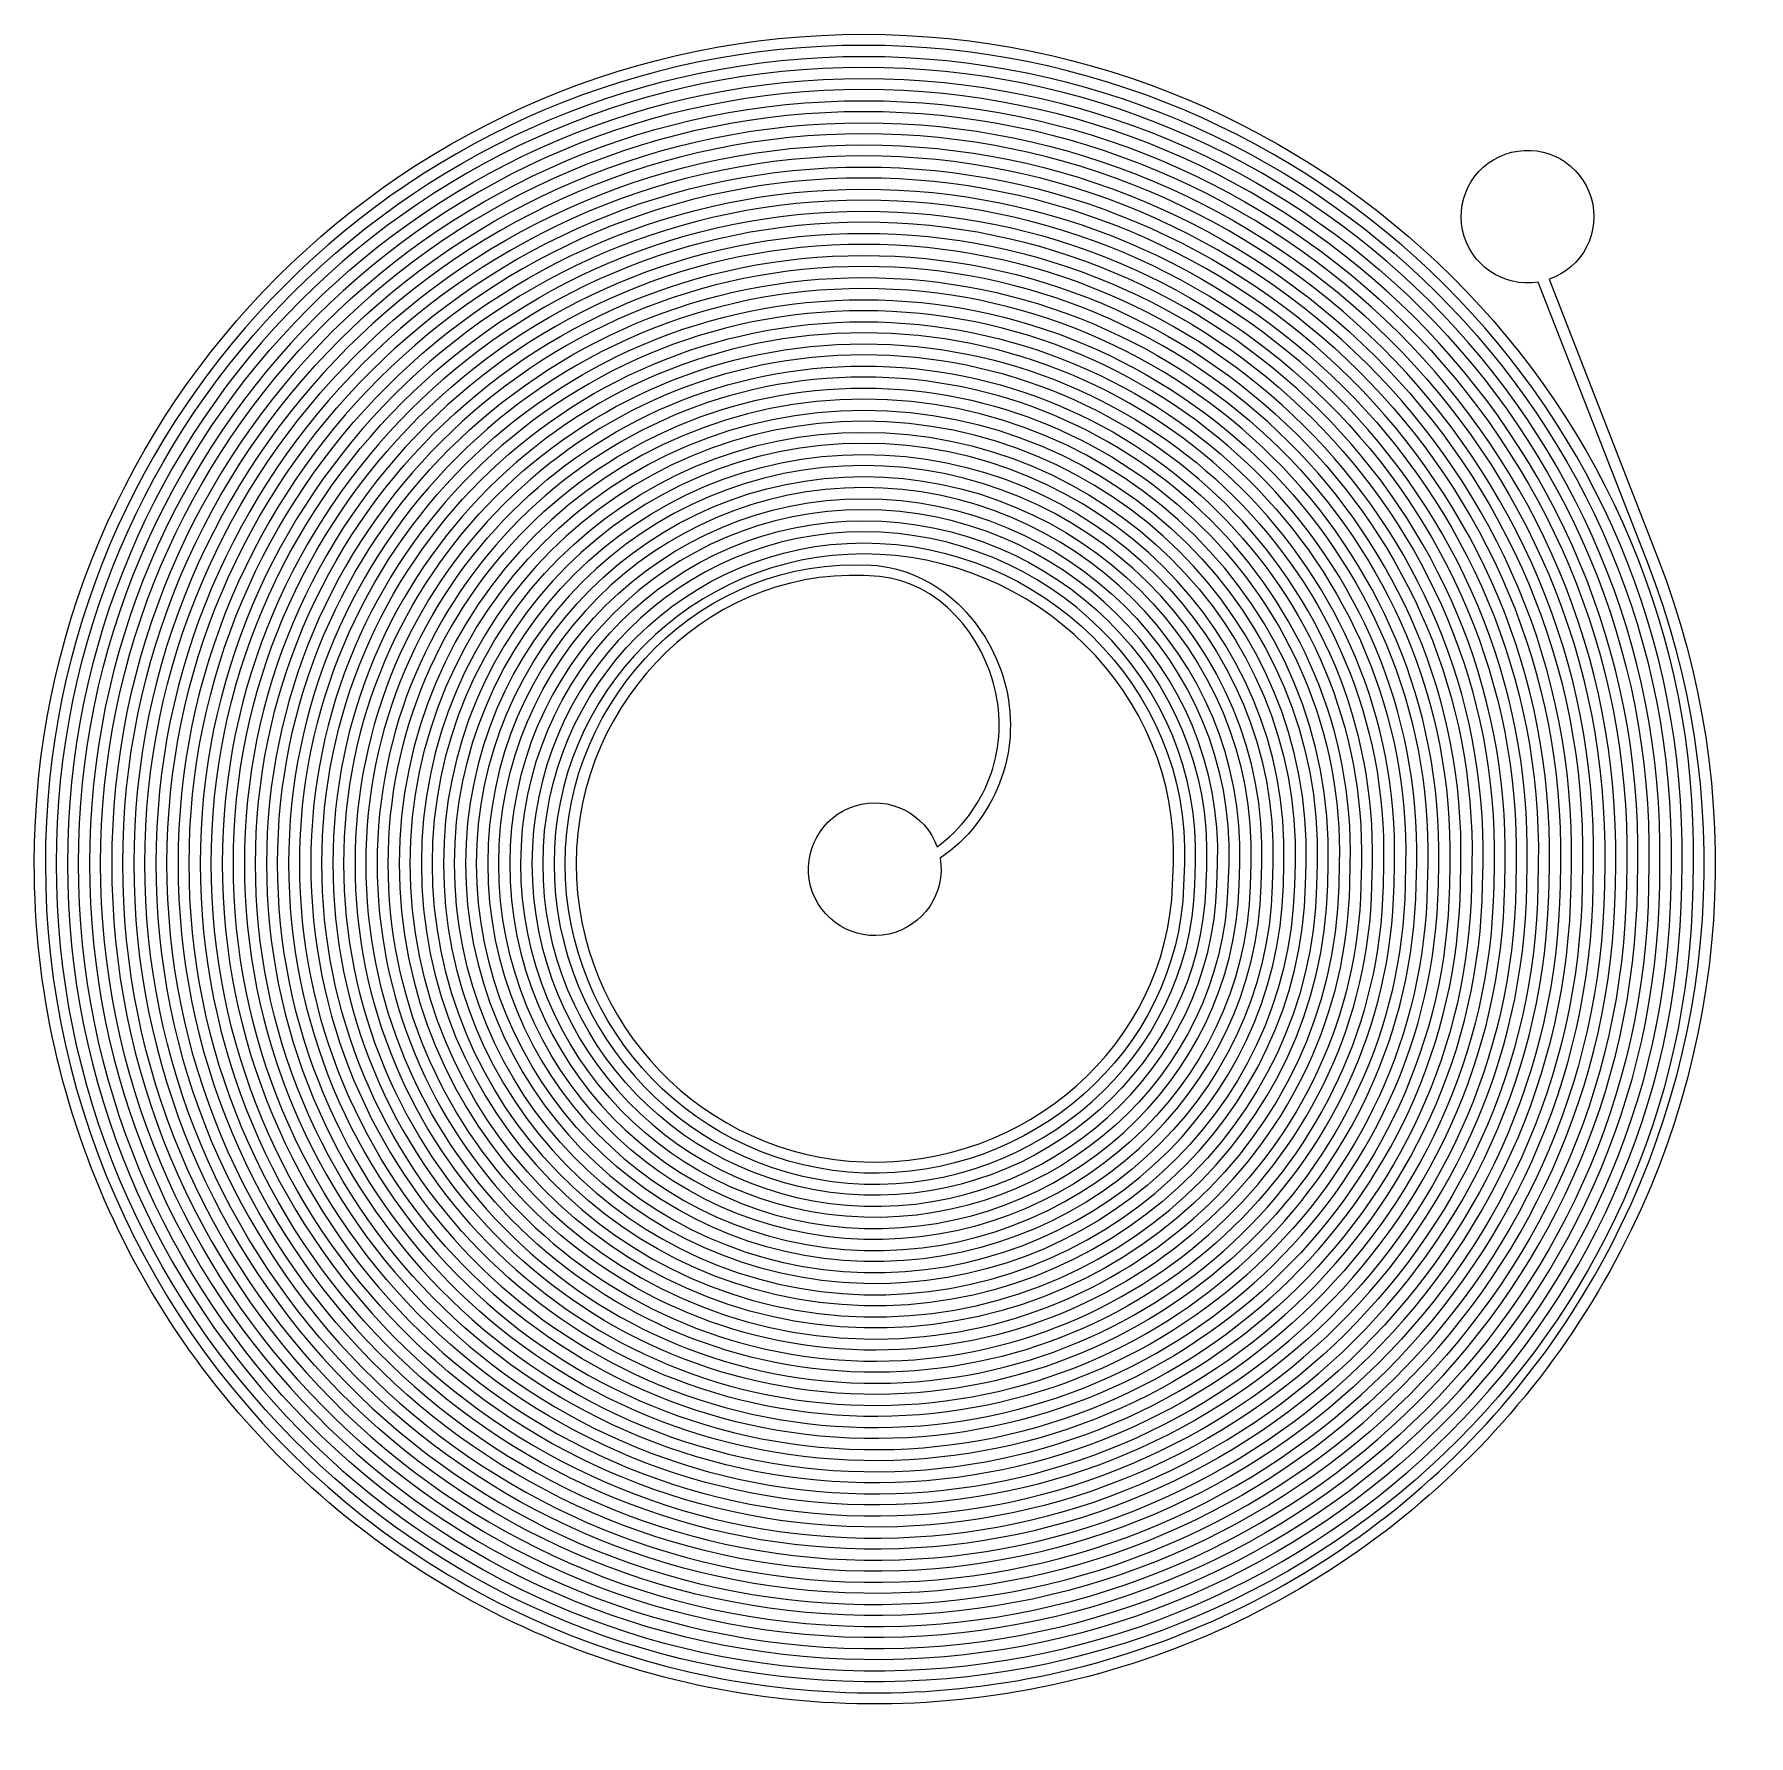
# Model space of a CAD drawing. Extents: x 0 to 578, y -10 to 563.
import ezdxf

# ---------------------------------------------------------------- set-up
doc = ezdxf.new("R2010")
doc.units = 0
doc.layers.get('0').update_dxf_attribs({"linetype": 'CONTINUOUS'})

msp = doc.modelspace()

# ---------------------------------------------------------------- linework, layer by layer
at = {"color": 7}
for p, q in [((543.80349, 385.054147), (506.992709, 479.442598)), ((510.633479, 480.357788), (547.27342, 386.407387)), ((285.139005, 380.251557), (285.139005, 380.251557)), ((383.863187, 276.382515), (384.119717, 283.560825)), ((387.844187, 283.560825), (387.578157, 276.116645)), ((391.328627, 276.364195), (391.568657, 283.560825)), ((398.792077, 276.348195), (399.017587, 283.560825)), ((402.742057, 283.560825), (402.509277, 276.115535)), ((406.253877, 276.334105), (406.466517, 283.560825)), ((410.190987, 283.560825), (409.971897, 276.115115)), ((413.714287, 276.321605), (413.915447, 283.560825)), ((417.639917, 283.560825), (417.432997, 276.114765)), ((421.173517, 276.310435), (421.364377, 283.560825)), ((425.088847, 283.560825), (424.892827, 276.114475)), ((428.631748, 276.300385), (428.813318, 283.560825)), ((432.537778, 283.560825), (432.351558, 276.114225)), ((436.089118, 276.291315), (436.262248, 283.560825)), ((439.986708, 283.560825), (439.809358, 276.114005)), ((443.545728, 276.283065), (443.711178, 283.560825)), ((447.435648, 283.560825), (447.266348, 276.113815)), ((451.001698, 276.275545), (451.160108, 283.560825)), ((454.884578, 283.560825), (454.722648, 276.113655)), ((458.457088, 276.268665), (458.609048, 283.560825)), ((462.333508, 283.560825), (462.178318, 276.113515)), ((465.911978, 276.262335), (466.057978, 283.560825)), ((469.782438, 283.560825), (469.633458, 276.113385)), ((473.366418, 276.256495), (473.506908, 283.560825)), ((477.231378, 283.560825), (477.088128, 276.113275)), ((480.820448, 276.251095), (480.955838, 283.560825)), ((484.680309, 283.560825), (484.542359, 276.113175)), ((488.274129, 276.246075), (488.404769, 283.560825)), ((492.129239, 283.560825), (491.996219, 276.113085)), ((495.727489, 276.241415), (495.853699, 283.560825)), ((499.578169, 283.560825), (499.449739, 276.113005)), ((503.180559, 276.237065), (503.302639, 283.560825)), ((507.027099, 283.560825), (506.902949, 276.112925)), ((510.633359, 276.232995), (510.751569, 283.560825)), ((514.476029, 283.560825), (514.355889, 276.112865)), ((518.085929, 276.229175), (518.200499, 283.560825)), ((521.924969, 283.560825), (521.808579, 276.112805)), ((525.538279, 276.225595), (525.649429, 283.560825)), ((529.373899, 283.560825), (529.261039, 276.112745)), ((532.990429, 276.222235), (533.098369, 283.560825)), ((536.822829, 283.560825), (536.713289, 276.112705)), ((540.4424, 276.219055), (540.5473, 283.560825)), ((544.27176, 283.560825), (544.16535, 276.112655)), ((547.89421, 276.216055), (547.99623, 283.560825)), ((551.72069, 283.560825), (551.61724, 276.112615)), ((555.34586, 276.213225), (555.44516, 283.560825)), ((559.16963, 283.560825), (559.06897, 276.112575))]:
    msp.add_line(p, q, dxfattribs=at)
for points in [[(0.49972, 283.560825), (0.49972, 437.833368), (125.562242, 562.89566), (279.834675, 562.89566)], [(279.834675, 562.89566), (434.107108, 562.89566), (561.25439, 437.819278), (559.16963, 283.560825)], [(279.834675, 559.1712), (127.619202, 559.1712), (4.22418, 435.776398), (4.22418, 283.560825)], [(7.94865, 283.560825), (7.94865, 433.719428), (129.676172, 555.44673), (279.834675, 555.44673)], [(555.44516, 283.560825), (557.50213, 435.762498), (432.050138, 559.1712), (279.834675, 559.1712)], [(279.834675, 555.44673), (429.993168, 555.44673), (553.80622, 433.704948), (551.72069, 283.560825)], [(279.834675, 551.72226), (131.733142, 551.72226), (11.67312, 431.662458), (11.67311, 283.560825)], [(547.99623, 283.560825), (550.05319, 431.648178), (427.936208, 551.72226), (279.834675, 551.72226)], [(15.39758, 283.560825), (15.39758, 429.605498), (133.790102, 547.9978), (279.834675, 547.9978)], [(279.834675, 544.25719), (135.853372, 544.25719), (19.12649, 427.542228), (19.12205, 283.560825)], [(279.834675, 547.9978), (425.879238, 547.9978), (546.35811, 429.590598), (544.27176, 283.560825)], [(540.5473, 283.560825), (542.60417, 427.527528), (423.815967, 544.25719), (279.834675, 544.25719)], [(22.84651, 283.560825), (22.85092, 425.485308), (137.910292, 540.53284), (279.834675, 540.53284)], [(279.834675, 540.53284), (421.759047, 540.53284), (538.90995, 425.469958), (536.822829, 283.560825)], [(279.834675, 536.808499), (139.967212, 536.808499), (26.57536, 423.428377), (26.57098, 283.560825)], [(30.295441, 283.560825), (30.299441, 421.371457), (142.024133, 533.084149), (279.834675, 533.084149)], [(533.098369, 283.560825), (535.155239, 423.413257), (419.702127, 536.808499), (279.834675, 536.808499)], [(279.834675, 533.084149), (417.645207, 533.084149), (531.461949, 421.355637), (529.373899, 283.560825)], [(279.834675, 529.359799), (144.081053, 529.359799), (34.024221, 419.314537), (34.019911, 283.560825)], [(37.744381, 283.560825), (37.748381, 417.257617), (146.137973, 525.635459), (279.834675, 525.635459)], [(525.649429, 283.560825), (527.706319, 419.298957), (415.588287, 529.359799), (279.834675, 529.359799)], [(279.834675, 525.635459), (413.531367, 525.635459), (524.013989, 417.241297), (521.924969, 283.560825)], [(497.942069, 523.146649), (509.555849, 526.066049), (521.404749, 519.322989), (524.809329, 507.846259)], [(279.834675, 521.911109), (148.194893, 521.911109), (41.473081, 415.200697), (41.468841, 283.560825)], [(518.200499, 283.560825), (520.257349, 415.184627), (411.474447, 521.911109), (279.834675, 521.911109)], [(481.503488, 496.960309), (479.076398, 508.682749), (486.328279, 520.227249), (497.942069, 523.146649)], [(45.193311, 283.560825), (45.197311, 413.143777), (150.251813, 518.186769), (279.834675, 518.186769)], [(279.834675, 514.462429), (152.308733, 514.462429), (48.921951, 411.086857), (48.917771, 283.560825)], [(279.834675, 518.186769), (409.417537, 518.186769), (516.566009, 413.126927), (514.476029, 283.560825)], [(510.751569, 283.560825), (512.808509, 411.070267), (407.360617, 514.462429), (279.834675, 514.462429)], [(52.642241, 283.560825), (52.646241, 409.029937), (154.365643, 510.738089), (279.834675, 510.738089)], [(279.834675, 510.738089), (405.303697, 510.738089), (509.118269, 409.012507), (507.027099, 283.560825)], [(279.834675, 507.013749), (156.422563, 507.013749), (56.370821, 406.973017), (56.366711, 283.560825)], [(60.091171, 283.560825), (60.095171, 404.916097), (158.479483, 503.289409), (279.834675, 503.289409)], [(503.302639, 283.560825), (505.359519, 406.955877), (403.246777, 507.013749), (279.834675, 507.013749)], [(279.834675, 503.289409), (401.189867, 503.289409), (501.670509, 404.898057), (499.578169, 283.560825)], [(524.809329, 507.846259), (528.214049, 496.369069), (521.962289, 484.242819), (510.633479, 480.357788)], [(279.834675, 499.565069), (160.536393, 499.565069), (63.819671, 402.859187), (63.815641, 283.560825)], [(495.853699, 283.560825), (497.910479, 402.841457), (399.132947, 499.565069), (279.834675, 499.565069)], [(506.992709, 479.442598), (495.173409, 477.508788), (483.930669, 485.237389), (481.503488, 496.960309)], [(67.540101, 283.560825), (67.544101, 400.802267), (162.593313, 495.840729), (279.834675, 495.840729)], [(279.834675, 492.116399), (164.650233, 492.116399), (71.268541, 398.745347), (71.264571, 283.560825)], [(279.834675, 495.840729), (397.076027, 495.840729), (494.222889, 400.783567), (492.129239, 283.560825)], [(488.404769, 283.560825), (490.461609, 398.726977), (395.019117, 492.116399), (279.834675, 492.116399)], [(74.989041, 283.560825), (74.993041, 396.688437), (166.707143, 488.392059), (279.834675, 488.392059)], [(279.834675, 488.392059), (392.962197, 488.392059), (486.775369, 396.669037), (484.680309, 283.560825)], [(279.834675, 484.667729), (168.764053, 484.667729), (78.717401, 394.631517), (78.713501, 283.560825)], [(82.437971, 283.560825), (82.441971, 392.574597), (170.820973, 480.943388), (279.834675, 480.943388)], [(480.955838, 283.560825), (483.012729, 394.612467), (390.905287, 484.667729), (279.834675, 484.667729)], [(279.834675, 480.943388), (388.848367, 480.943388), (479.327818, 392.554437), (477.231378, 283.560825)], [(279.834675, 477.219058), (172.877883, 477.219058), (86.166252, 390.517687), (86.162432, 283.560825)], [(89.886902, 283.560825), (89.890902, 388.460767), (174.934803, 473.494728), (279.834675, 473.494728)], [(473.506908, 283.560825), (475.563718, 390.497907), (386.791457, 477.219058), (279.834675, 477.219058)], [(279.834675, 473.494728), (384.734547, 473.494728), (471.880458, 388.439787), (469.782438, 283.560825)], [(279.834675, 469.770398), (176.991713, 469.770398), (93.615122, 386.403857), (93.611372, 283.560825)], [(466.057978, 283.560825), (468.114848, 386.383287), (382.677627, 469.770398), (279.834675, 469.770398)], [(97.335832, 283.560825), (97.338832, 384.346947), (179.048623, 466.046078), (279.834675, 466.046078)], [(279.834675, 462.321748), (181.105533, 462.321748), (101.063972, 382.290027), (101.060302, 283.560825)], [(279.834675, 466.046078), (380.620717, 466.046078), (464.433278, 384.325067), (462.333508, 283.560825)], [(458.609048, 283.560825), (460.665998, 382.268597), (378.563807, 462.321748), (279.834675, 462.321748)], [(104.784762, 283.560825), (104.787762, 380.233117), (183.162443, 458.597428), (279.834675, 458.597428)], [(279.834675, 458.597428), (376.506897, 458.597428), (456.986108, 380.210277), (454.884578, 283.560825)], [(279.834675, 454.873098), (185.219353, 454.873098), (108.512832, 378.176207), (108.509232, 283.560825)], [(112.233702, 283.560825), (112.236702, 376.119297), (187.276263, 451.148778), (279.834675, 451.148778)], [(451.160108, 283.560825), (453.216928, 378.153847), (374.449987, 454.873098), (279.834675, 454.873098)], [(279.834675, 451.148778), (372.393077, 451.148778), (449.539328, 376.095387), (447.435648, 283.560825)], [(279.834675, 447.437258), (189.328173, 447.437258), (115.958162, 374.067387), (115.958162, 283.560825)], [(443.711178, 283.560825), (445.768188, 374.044007), (370.341167, 447.437258), (279.834675, 447.437258)], [(119.682632, 283.560825), (119.682632, 372.010417), (191.385143, 443.712798), (279.834675, 443.712798)], [(279.834675, 439.988338), (193.442113, 439.988338), (123.407092, 369.953447), (123.407092, 283.560825)], [(279.834675, 443.712798), (368.284196, 443.712798), (442.092658, 371.985337), (439.986708, 283.560825)], [(436.262248, 283.560825), (438.319218, 369.928957), (366.227236, 439.988338), (279.834675, 439.988338)], [(127.131562, 283.560825), (127.131562, 367.896486), (195.499073, 436.263868), (279.834675, 436.263868)], [(279.834675, 436.263868), (364.170266, 436.263868), (434.646178, 367.870126), (432.537778, 283.560825)], [(279.834675, 432.539408), (197.556043, 432.539408), (130.856032, 365.839516), (130.856032, 283.560825)], [(134.580492, 283.560825), (134.580492, 363.782546), (199.613004, 428.814938), (279.834675, 428.814938)], [(428.813318, 283.560825), (430.870288, 365.813796), (362.113306, 432.539408), (279.834675, 432.539408)], [(279.834675, 428.814938), (360.056336, 428.814938), (427.199948, 363.754766), (425.088847, 283.560825)], [(279.834675, 425.090477), (201.669974, 425.090477), (138.304962, 361.725576), (138.304962, 283.560825)], [(421.364377, 283.560825), (423.421347, 361.698506), (357.999366, 425.090477), (279.834675, 425.090477)], [(142.029423, 283.560825), (142.029423, 359.668616), (203.726934, 421.366007), (279.834675, 421.366007)], [(279.834675, 417.641547), (205.783904, 417.641547), (145.753893, 357.611646), (145.753893, 283.560825)], [(279.834675, 421.366007), (355.942406, 421.366007), (419.754027, 359.639246), (417.639917, 283.560825)], [(413.915447, 283.560825), (415.972417, 357.583066), (353.885436, 417.641547), (279.834675, 417.641547)], [(149.478363, 283.560825), (149.478363, 355.554676), (207.840874, 413.917077), (279.834675, 413.917077)], [(279.834675, 410.192617), (209.897834, 410.192617), (153.202823, 353.497706), (153.202823, 283.560825)], [(279.834675, 413.917077), (351.828476, 413.917077), (412.308457, 355.523536), (410.190987, 283.560825)], [(406.466517, 283.560825), (408.523487, 353.467456), (349.771506, 410.192617), (279.834675, 410.192617)], [(156.927293, 283.560825), (156.927293, 351.440746), (211.954804, 406.468157), (279.834675, 406.468157)], [(279.834675, 406.468157), (347.714546, 406.468157), (404.863297, 351.407596), (402.742057, 283.560825)], [(279.834675, 402.743687), (214.011764, 402.743687), (160.651753, 349.383776), (160.651753, 283.560825)], [(164.376223, 283.560825), (164.376223, 347.326806), (216.068734, 399.019227), (279.834675, 399.019227)], [(399.017587, 283.560825), (401.074557, 349.351626), (345.657576, 402.743687), (279.834675, 402.743687)], [(279.834675, 399.019227), (343.600606, 399.019227), (397.418657, 347.291376), (395.293117, 283.560825)], [(279.834675, 395.294757), (218.125694, 395.294757), (168.100693, 345.269846), (168.100693, 283.560825)], [(391.568657, 283.560825), (393.625627, 345.235546), (341.543646, 395.294757), (279.834675, 395.294757)], [(171.825153, 283.560825), (171.825153, 343.212876), (220.182664, 391.570297), (279.834675, 391.570297)], [(279.834675, 387.845827), (222.239634, 387.845827), (175.549623, 341.155906), (175.549623, 283.560825)], [(179.274083, 283.560825), (179.274083, 340.041696), (225.849474, 387.239847), (282.242585, 384.092577)], [(279.834675, 391.570297), (339.486676, 391.570297), (389.974627, 343.174816), (387.844187, 283.560825)], [(384.119717, 283.560825), (386.176687, 341.119166), (337.429716, 387.845827), (279.834675, 387.845827)], [(285.139005, 380.251557), (229.830334, 385.588557), (182.998553, 339.126406), (182.998553, 283.560825)], [(282.242585, 384.092577), (304.678985, 382.840417), (322.604046, 364.621196), (327.776156, 342.753206)], [(527.821449, 148.047323), (568.14835, 220.736134), (574.00642, 307.609215), (543.80349, 385.054147)], [(547.27342, 386.407387), (577.87906, 307.929855), (571.94287, 219.898474), (531.078279, 146.240473)], [(324.333186, 341.039366), (320.136066, 360.691096), (305.141035, 378.321467), (285.139005, 380.251557)], [(304.577475, 289.236945), (320.794566, 301.103375), (328.530306, 321.387646), (324.333186, 341.039366)], [(327.776156, 342.753206), (332.948276, 320.885216), (324.128926, 298.089135), (305.585815, 285.396085)], [(276.926695, 303.005665), (288.338955, 306.551965), (300.526275, 300.485005), (304.577475, 289.236945)], [(261.960045, 275.995725), (258.924595, 287.557955), (265.514885, 299.459505), (276.926695, 303.005665)], [(102.850062, 65.691981), (38.015451, 119.468262), (0.49972, 199.326464), (0.49972, 283.560825)], [(4.22418, 283.560825), (4.22418, 200.434814), (41.246281, 121.627372), (105.227812, 68.558671)], [(279.834675, 7.9756), (129.085482, 10.01294), (7.94864, 132.797772), (7.94865, 283.560825)], [(11.67311, 283.560825), (11.67311, 134.835112), (131.172962, 13.70954), (279.885005, 11.69974)], [(279.834675, 15.42522), (133.199732, 17.46202), (15.39757, 136.911652), (15.39758, 283.560825)], [(19.12205, 283.560825), (19.11805, 138.948452), (135.288072, 21.15787), (279.886405, 19.14936)], [(279.834675, 22.87493), (137.314022, 24.91115), (22.84208, 141.025542), (22.84651, 283.560825)], [(26.57098, 283.560825), (26.56698, 143.061763), (139.403242, 28.606151), (279.887885, 26.59902)], [(279.834675, 30.324651), (141.428322, 32.360261), (30.290941, 145.139423), (30.295441, 283.560825)], [(34.019911, 283.560825), (34.015911, 147.175023), (143.518483, 36.054381), (279.889445, 34.048711)], [(279.834675, 37.774421), (145.542643, 39.809381), (37.739881, 149.253293), (37.744381, 283.560825)], [(41.468841, 283.560825), (41.464841, 151.288263), (147.633803, 43.502591), (279.891105, 41.498461)], [(279.834675, 45.224231), (149.656983, 47.258511), (45.189311, 153.367163), (45.193311, 283.560825)], [(48.917771, 283.560825), (48.913771, 155.401433), (151.749203, 50.950721), (279.892865, 48.948231)], [(279.834675, 52.674081), (153.771343, 54.707631), (52.638241, 157.481023), (52.642241, 283.560825)], [(56.366711, 283.560825), (56.362711, 159.514563), (155.864693, 58.398801), (279.894745, 56.398061)], [(279.834675, 60.124021), (157.885743, 62.156781), (60.087171, 161.594883), (60.091171, 283.560825)], [(63.815641, 283.560825), (63.811641, 163.627653), (159.980303, 65.846861), (279.896745, 63.847971)], [(279.834675, 67.574021), (162.000173, 69.605951), (67.536101, 165.708733), (67.540101, 283.560825)], [(71.264571, 283.560825), (71.260571, 167.740673), (164.096023, 73.294841), (279.898885, 71.297941)], [(279.834675, 75.024101), (166.114633, 77.055141), (74.985041, 169.822583), (74.989041, 283.560825)], [(78.713501, 283.560825), (78.709501, 171.853613), (168.211853, 80.742721), (279.901185, 78.747951)], [(279.834675, 82.474241), (170.229133, 84.504321), (82.433961, 173.936423), (82.437971, 283.560825)], [(86.162432, 283.560825), (86.158432, 175.966503), (172.327843, 88.190572), (279.903645, 86.198082)], [(279.834675, 89.924512), (174.343683, 91.953562), (89.882902, 178.050263), (89.886902, 283.560825)], [(93.611372, 283.560825), (93.607372, 180.079303), (176.443973, 95.638312), (279.906295, 93.648282)], [(279.834675, 97.374872), (178.458273, 99.402812), (97.332332, 182.164083), (97.335832, 283.560825)], [(101.060302, 283.560825), (101.056302, 184.192013), (180.560293, 103.085962), (279.909165, 101.098582)], [(279.834675, 104.825342), (182.572923, 106.852072), (104.781262, 186.277903), (104.784762, 283.560825)], [(108.509232, 283.560825), (108.505232, 188.304623), (184.676803, 110.533502), (279.912265, 108.549002)], [(279.834675, 112.275952), (186.687623, 114.301372), (112.230192, 190.391703), (112.233702, 283.560825)], [(115.958162, 283.560825), (115.958172, 192.417123), (188.793533, 117.980932), (279.915645, 115.999542)], [(279.834675, 119.726692), (190.802393, 121.750672), (119.682622, 194.505493), (119.682632, 283.560825)], [(123.407092, 283.560825), (123.407092, 196.529483), (192.910503, 125.428192), (279.919315, 123.450202)], [(279.834675, 127.177642), (194.917253, 129.200062), (127.131552, 198.619284), (127.131562, 283.560825)], [(130.856032, 283.560825), (130.856022, 200.641694), (197.027773, 132.875312), (279.923355, 130.901042)], [(279.834675, 134.628792), (199.032214, 136.649482), (134.580492, 202.733054), (134.580492, 283.560825)], [(138.304962, 283.560825), (138.304952, 204.753744), (201.145384, 140.322262), (279.927785, 138.352082)], [(279.834675, 142.080173), (203.147264, 144.098963), (142.029423, 206.846804), (142.029423, 283.560825)], [(145.753893, 283.560825), (145.753883, 208.865594), (205.263364, 147.769003), (279.932685, 145.803333)], [(279.834675, 149.531823), (207.262444, 151.548493), (149.478353, 210.960544), (149.478363, 283.560825)], [(153.202823, 283.560825), (153.202813, 212.977214), (209.381794, 155.215493), (279.938125, 153.254843)], [(279.834675, 156.983803), (211.377774, 158.998113), (156.927293, 215.074264), (156.927293, 283.560825)], [(160.651753, 283.560825), (160.651753, 217.088574), (213.500754, 162.661713), (279.944215, 160.706653)], [(279.834675, 164.436143), (215.493264, 166.447793), (164.376213, 219.187944), (164.376223, 283.560825)], [(168.100693, 283.560825), (168.100683, 221.199604), (217.620324, 170.107583), (279.951065, 168.158793)], [(279.834675, 171.888963), (219.608974, 173.897603), (171.825153, 223.301604), (171.825153, 283.560825)], [(175.549623, 283.560825), (175.549623, 225.310254), (221.740644, 177.553053), (279.958825, 175.611363)], [(279.834675, 179.342333), (223.724924, 181.347533), (179.274083, 227.415234), (179.274083, 283.560825)], [(182.998553, 283.560825), (182.998543, 229.420424), (225.861854, 184.998003), (279.967685, 183.064413)], [(305.585815, 285.396085), (307.582195, 273.608575), (299.946665, 262.337485), (288.264135, 259.820665)], [(395.293117, 283.560825), (395.210317, 281.079225), (395.044817, 276.116035), (395.044817, 276.116035)], [(288.264135, 259.820665), (276.582065, 257.303945), (264.995505, 264.433495), (261.960045, 275.995725)], [(387.578157, 276.116645), (385.572947, 220.006874), (335.944416, 177.337133), (279.834675, 179.342333)], [(395.044817, 276.116035), (393.036177, 215.890304), (340.060376, 169.880323), (279.834675, 171.888963)], [(402.509277, 276.115535), (400.497617, 211.774094), (344.176076, 162.424493), (279.834675, 164.436143)], [(409.971897, 276.115115), (407.957577, 207.658184), (348.291566, 154.969493), (279.834675, 156.983803)], [(417.432997, 276.114765), (415.416327, 203.542504), (352.406896, 147.515143), (279.834675, 149.531823)], [(424.892827, 276.114475), (422.874027, 199.427024), (356.522076, 140.061382), (279.834675, 142.080173)], [(432.351558, 276.114225), (430.330898, 195.311713), (360.637136, 132.608102), (279.834675, 134.628792)], [(439.809358, 276.114005), (437.787008, 191.196533), (364.752086, 125.155222), (279.834675, 127.177642)], [(447.266348, 276.113815), (445.242288, 187.081493), (368.866957, 117.702702), (279.834675, 119.726692)], [(454.722648, 276.113655), (452.697278, 182.966543), (372.981717, 110.250542), (279.834675, 112.275952)], [(462.178318, 276.113515), (460.151538, 178.851703), (377.096427, 102.798612), (279.834675, 104.825342)], [(469.633458, 276.113385), (467.605508, 174.736923), (381.211077, 95.346942), (279.834675, 97.374872)], [(477.088128, 276.113275), (475.059058, 170.622213), (385.325667, 87.895462), (279.834675, 89.924512)], [(484.542359, 276.113175), (482.512179, 166.507563), (389.440217, 80.444161), (279.834675, 82.474241)], [(491.996219, 276.113085), (489.965129, 162.392973), (393.554707, 72.993061), (279.834675, 75.024101)], [(499.449739, 276.113005), (497.417799, 158.278423), (397.669177, 65.542091), (279.834675, 67.574021)], [(506.902949, 276.112925), (504.870169, 154.163923), (401.783607, 58.091251), (279.834675, 60.124021)], [(514.355889, 276.112865), (512.322409, 150.049453), (405.897997, 50.640541), (279.834675, 52.674081)], [(521.808579, 276.112805), (519.774289, 145.935033), (410.012357, 43.189961), (279.834675, 45.224231)], [(529.261039, 276.112745), (527.226069, 141.820633), (414.126697, 35.739461), (279.834675, 37.774421)], [(536.713289, 276.112705), (534.677679, 137.706262), (418.241027, 28.28904), (279.834675, 30.324651)], [(544.16535, 276.112655), (542.12914, 133.591912), (422.355327, 20.83871), (279.834675, 22.87493)], [(551.61724, 276.112615), (549.58045, 129.477582), (426.469608, 13.38843), (279.834675, 15.42522)], [(559.06897, 276.112575), (557.03163, 125.363282), (430.583868, 5.93826), (279.834675, 7.9756)], [(279.885005, 11.69974), (428.597038, 9.68993), (553.33605, 127.501092), (555.34586, 276.213225)], [(279.886405, 19.14936), (424.484737, 17.14086), (545.88571, 131.617642), (547.89421, 276.216055)], [(279.887885, 26.59902), (420.372517, 24.59189), (538.435279, 135.734332), (540.4424, 276.219055)], [(279.889445, 34.048711), (416.260407, 32.043041), (530.984759, 139.851182), (532.990429, 276.222235)], [(279.891105, 41.498461), (412.148407, 39.494331), (523.534139, 143.968213), (525.538279, 276.225595)], [(279.892865, 48.948231), (408.036537, 46.945741), (516.083459, 148.085433), (518.085929, 276.229175)], [(279.894745, 56.398061), (403.924797, 54.397311), (508.632549, 152.202873), (510.633359, 276.232995)], [(279.896745, 63.847971), (399.813197, 61.849091), (501.181669, 156.320543), (503.180559, 276.237065)], [(279.898885, 71.297941), (395.701757, 69.301041), (493.730679, 160.438463), (495.727489, 276.241415)], [(279.901185, 78.747951), (391.590507, 76.753181), (486.279379, 164.556683), (488.274129, 276.246075)], [(279.903645, 86.198082), (387.479447, 84.205601), (478.827938, 168.675213), (480.820448, 276.251095)], [(279.906295, 93.648282), (383.368617, 91.658252), (471.376448, 172.794113), (473.366418, 276.256495)], [(279.909165, 101.098582), (379.258037, 99.111212), (463.924588, 176.913403), (465.911978, 276.262335)], [(279.912265, 108.549002), (375.147737, 106.564502), (456.472488, 181.033143), (458.457088, 276.268665)], [(279.915645, 115.999542), (371.037747, 114.018162), (449.020348, 185.153383), (451.001698, 276.275545)], [(279.919315, 123.450202), (366.928136, 121.472222), (441.567698, 189.274203), (443.545728, 276.283065)], [(279.923355, 130.901042), (362.818926, 128.926782), (434.114888, 193.395683), (436.089118, 276.291315)], [(279.927785, 138.352082), (358.710186, 136.381912), (426.661568, 197.517933), (428.631748, 276.300385)], [(279.932685, 145.803333), (354.602006, 143.837673), (419.207847, 201.641064), (421.173517, 276.310435)], [(279.938125, 153.254843), (350.494466, 151.294183), (411.753627, 205.765224), (413.714287, 276.321605)], [(279.944215, 160.706653), (346.387676, 158.751583), (404.298807, 209.890614), (406.253877, 276.334105)], [(279.951065, 168.158793), (342.281796, 166.210013), (396.843287, 214.017434), (398.792077, 276.348195)], [(279.958825, 175.611363), (338.176996, 173.669683), (389.386937, 218.145984), (391.328627, 276.364195)], [(279.967685, 183.064413), (334.073516, 181.130833), (381.929607, 222.276654), (383.863187, 276.382515)], [(335.195626, 9.04045), (416.889017, 24.40674), (487.494549, 75.358511), (527.821449, 148.047323)], [(531.078279, 146.240473), (490.213689, 72.582481), (418.666757, 20.95136), (335.884116, 5.38018)], [(335.884116, 5.38018), (253.101474, -10.19099), (167.684673, 11.9157), (102.850062, 65.691981)], [(105.227812, 68.558671), (169.209333, 15.48998), (253.502234, -6.32584), (335.195626, 9.04045)]]:
    msp.add_open_spline(points, degree=3, dxfattribs=at)

doc.saveas('drawing.dxf')
